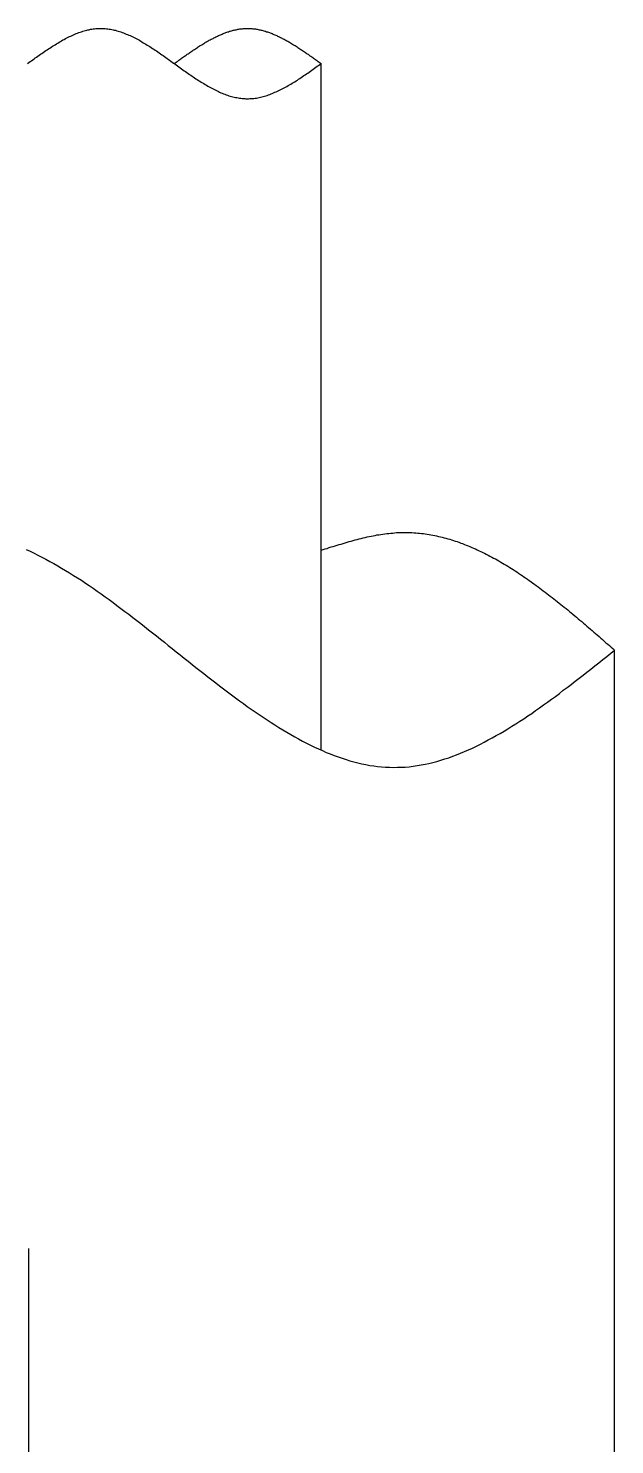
# Model space of a CAD drawing. Extents: x 443 to 1217, y -1921 to -677.
# Drawn here: x 478.27 to 481.51, y -988.54 to -980.7 of the extents above; entities that cross this region are included whole.
import ezdxf

# ---------------------------------------------------------------- set-up
doc = ezdxf.new("R2010")
doc.units = 0
doc.header["$MEASUREMENT"] = 0
doc.layers.add('5', color=7, linetype='CONTINUOUS')

msp = doc.modelspace()

# ---------------------------------------------------------------- linework, layer by layer
at = {"layer": '5', "color": 7}
for p, q in [((478.4815, -980.7532), (478.4888, -980.7488)), ((478.4888, -980.7488), (478.4961, -980.7455)), ((478.4961, -980.7455), (478.5034, -980.7423)), ((478.5034, -980.7423), (478.5107, -980.739)), ((478.5107, -980.739), (478.5179, -980.7357)), ((478.5179, -980.7357), (478.5252, -980.7324)), ((478.5252, -980.7324), (478.5325, -980.7292)), ((478.5325, -980.7292), (478.5398, -980.727)), ((478.5398, -980.727), (478.5471, -980.7237)), ((478.5471, -980.7237), (478.5543, -980.7215)), ((478.5543, -980.7215), (478.5616, -980.7183)), ((478.5616, -980.7183), (478.5689, -980.7161)), ((478.5689, -980.7161), (478.5762, -980.7139)), ((478.5762, -980.7139), (478.5834, -980.7117)), ((478.5834, -980.7117), (478.5907, -980.7106)), ((478.5907, -980.7106), (478.598, -980.7085)), ((478.598, -980.7085), (478.6053, -980.7074)), ((478.6053, -980.7074), (478.6126, -980.7052)), ((478.6126, -980.7052), (478.6198, -980.7041)), ((478.6198, -980.7041), (478.6271, -980.703)), ((478.6271, -980.703), (478.6344, -980.7019)), ((478.6344, -980.7019), (478.6417, -980.7008)), ((478.6417, -980.7008), (478.649, -980.7008)), ((478.649, -980.7008), (478.6562, -980.7008)), ((478.6562, -980.7008), (478.6635, -980.6998)), ((478.6635, -980.6998), (478.6708, -980.6998)), ((478.6708, -980.6998), (478.6781, -980.6998)), ((478.6781, -980.6998), (478.6854, -980.7008)), ((478.6854, -980.7008), (478.6926, -980.7008)), ((478.6926, -980.7008), (478.6999, -980.7019)), ((478.6999, -980.7019), (478.7072, -980.703)), ((478.7072, -980.703), (478.7145, -980.7041)), ((478.7145, -980.7041), (478.7217, -980.7052)), ((478.7217, -980.7052), (478.729, -980.7063)), ((478.729, -980.7063), (478.7363, -980.7074)), ((478.7363, -980.7074), (478.7436, -980.7096)), ((478.7436, -980.7096), (478.7509, -980.7106)), ((478.7509, -980.7106), (478.7581, -980.7128)), ((478.7581, -980.7128), (478.7654, -980.715)), ((478.7654, -980.715), (478.7727, -980.7172)), ((478.7727, -980.7172), (478.78, -980.7194)), ((478.78, -980.7194), (478.7873, -980.7226)), ((478.7873, -980.7226), (478.7945, -980.7248)), ((478.7945, -980.7248), (478.8018, -980.7281)), ((478.8018, -980.7281), (478.8091, -980.7314)), ((478.8091, -980.7314), (478.8164, -980.7335)), ((478.8164, -980.7335), (478.8237, -980.7368)), ((478.8237, -980.7368), (478.8309, -980.7401)), ((478.8309, -980.7401), (478.8382, -980.7433)), ((478.8382, -980.7433), (478.8455, -980.7477)), ((478.8455, -980.7477), (478.8528, -980.751)), ((478.8528, -980.751), (478.8601, -980.7542)), ((479.2943, -980.7521), (479.2994, -980.7499)), ((479.2994, -980.7499), (479.3046, -980.7466)), ((479.3046, -980.7466), (479.3096, -980.7444)), ((479.3096, -980.7444), (479.3147, -980.7423)), ((479.3147, -980.7423), (479.3198, -980.7401)), ((479.3198, -980.7401), (479.3249, -980.7379)), ((479.3249, -980.7379), (479.3301, -980.7357)), ((479.3301, -980.7357), (479.3352, -980.7335)), ((479.3352, -980.7335), (479.3402, -980.7314)), ((479.3402, -980.7314), (479.3453, -980.7292)), ((479.3453, -980.7292), (479.3505, -980.727)), ((479.3505, -980.727), (479.3556, -980.7248)), ((479.3556, -980.7248), (479.3607, -980.7226)), ((479.3607, -980.7226), (479.3658, -980.7215)), ((479.3658, -980.7215), (479.3708, -980.7194)), ((479.3708, -980.7194), (479.376, -980.7183)), ((479.376, -980.7183), (479.3811, -980.7161)), ((479.3811, -980.7161), (479.3862, -980.715)), ((479.3862, -980.715), (479.3913, -980.7128)), ((479.3913, -980.7128), (479.3964, -980.7117)), ((479.3964, -980.7117), (479.4015, -980.7106)), ((479.4015, -980.7106), (479.4066, -980.7096)), ((479.4066, -980.7096), (479.4117, -980.7085)), ((479.4117, -980.7085), (479.4168, -980.7074)), ((479.4168, -980.7074), (479.4219, -980.7063)), ((479.4219, -980.7063), (479.4271, -980.7052)), ((479.4271, -980.7052), (479.4321, -980.7041)), ((479.4321, -980.7041), (479.4372, -980.703)), ((479.4372, -980.703), (479.4423, -980.703)), ((479.4423, -980.703), (479.4474, -980.7019)), ((479.4474, -980.7019), (479.4526, -980.7019)), ((479.4526, -980.7019), (479.4577, -980.7008)), ((479.4577, -980.7008), (479.4628, -980.7008)), ((479.4628, -980.7008), (479.4678, -980.7008)), ((479.4678, -980.7008), (479.4729, -980.6998)), ((479.4729, -980.6998), (479.4781, -980.6998)), ((479.4781, -980.6998), (479.4832, -980.6998)), ((479.4832, -980.6998), (479.4883, -980.6998)), ((479.4883, -980.6998), (479.4934, -980.7008)), ((479.4934, -980.7008), (479.4985, -980.7008)), ((479.4985, -980.7008), (479.5036, -980.7008)), ((479.5036, -980.7008), (479.5087, -980.7019)), ((479.5087, -980.7019), (479.5138, -980.7019)), ((479.5138, -980.7019), (479.5189, -980.703)), ((479.5189, -980.703), (479.5241, -980.703)), ((479.5241, -980.703), (479.5291, -980.7041)), ((479.5291, -980.7041), (479.5342, -980.7052)), ((479.5342, -980.7052), (479.5393, -980.7063)), ((479.5393, -980.7063), (479.5444, -980.7074)), ((479.5444, -980.7074), (479.5496, -980.7085)), ((479.5496, -980.7085), (479.5547, -980.7096)), ((479.5547, -980.7096), (479.5597, -980.7106)), ((479.5597, -980.7106), (479.5648, -980.7117)), ((479.5648, -980.7117), (479.5699, -980.7128)), ((479.5699, -980.7128), (479.5751, -980.715)), ((479.5751, -980.715), (479.5802, -980.7161)), ((479.5802, -980.7161), (479.5853, -980.7183)), ((479.5853, -980.7183), (479.5903, -980.7194)), ((479.5903, -980.7194), (479.5954, -980.7215)), ((479.5954, -980.7215), (479.6006, -980.7226)), ((479.6006, -980.7226), (479.6057, -980.7248)), ((479.6057, -980.7248), (479.6108, -980.727)), ((479.6108, -980.727), (479.6159, -980.7292)), ((479.6159, -980.7292), (479.6209, -980.7314)), ((479.6209, -980.7314), (479.6261, -980.7335)), ((479.6261, -980.7335), (479.6312, -980.7357)), ((479.6312, -980.7357), (479.6363, -980.7379)), ((479.6363, -980.7379), (479.6414, -980.7401)), ((479.6414, -980.7401), (479.6466, -980.7423)), ((479.6466, -980.7423), (479.6516, -980.7444)), ((479.6516, -980.7444), (479.6567, -980.7466)), ((479.6567, -980.7466), (479.6618, -980.7499)), ((479.6618, -980.7499), (479.6669, -980.7521)), ((478.3505, -980.8327), (478.3578, -980.8284)), ((478.3578, -980.8284), (478.3651, -980.8229)), ((478.3651, -980.8229), (478.3724, -980.8185)), ((478.3724, -980.8185), (478.3796, -980.8131)), ((478.3796, -980.8131), (478.3869, -980.8087)), ((478.3869, -980.8087), (478.3942, -980.8033)), ((478.3942, -980.8033), (478.4015, -980.7989)), ((478.4015, -980.7989), (478.4087, -980.7946)), ((478.4087, -980.7946), (478.416, -980.7902)), ((478.416, -980.7902), (478.4233, -980.7858)), ((478.4233, -980.7858), (478.4306, -980.7815)), ((478.4306, -980.7815), (478.4379, -980.7771)), ((478.4379, -980.7771), (478.4451, -980.7728)), ((478.4451, -980.7728), (478.4524, -980.7684)), ((478.4524, -980.7684), (478.4597, -980.7641)), ((478.4597, -980.7641), (478.467, -980.7608)), ((478.467, -980.7608), (478.4743, -980.7564)), ((478.4743, -980.7564), (478.4815, -980.7532)), ((478.8601, -980.7542), (478.8673, -980.7586)), ((478.8673, -980.7586), (478.8746, -980.7619)), ((478.8746, -980.7619), (478.8819, -980.7662)), ((478.8819, -980.7662), (478.8892, -980.7706)), ((478.8892, -980.7706), (478.8964, -980.7749)), ((478.8964, -980.7749), (478.9037, -980.7793)), ((478.9037, -980.7793), (478.911, -980.7837)), ((478.911, -980.7837), (478.9183, -980.788)), ((478.9183, -980.788), (478.9256, -980.7924)), ((478.9256, -980.7924), (478.9328, -980.7967)), ((478.9328, -980.7967), (478.9401, -980.8011)), ((478.9401, -980.8011), (478.9474, -980.8066)), ((478.9474, -980.8066), (478.9547, -980.8109)), ((478.9547, -980.8109), (478.962, -980.8153)), ((478.962, -980.8153), (478.9692, -980.8207)), ((478.9692, -980.8207), (478.9765, -980.8251)), ((478.9765, -980.8251), (478.9838, -980.8305)), ((479.1616, -980.8338), (479.1667, -980.8294)), ((479.1667, -980.8294), (479.1718, -980.8262)), ((479.1718, -980.8262), (479.177, -980.8229)), ((479.177, -980.8229), (479.182, -980.8196)), ((479.182, -980.8196), (479.1871, -980.8164)), ((479.1871, -980.8164), (479.1922, -980.8131)), ((479.1922, -980.8131), (479.1973, -980.8098)), ((479.1973, -980.8098), (479.2025, -980.8055)), ((479.2025, -980.8055), (479.2076, -980.8022)), ((479.2076, -980.8022), (479.2126, -980.7989)), ((479.2126, -980.7989), (479.2177, -980.7957)), ((479.2177, -980.7957), (479.2228, -980.7935)), ((479.2228, -980.7935), (479.228, -980.7902)), ((479.228, -980.7902), (479.2331, -980.7869)), ((479.2331, -980.7869), (479.2382, -980.7837)), ((479.2382, -980.7837), (479.2432, -980.7804)), ((479.2432, -980.7804), (479.2483, -980.7771)), ((479.2483, -980.7771), (479.2535, -980.7749)), ((479.2535, -980.7749), (479.2586, -980.7717)), ((479.2586, -980.7717), (479.2637, -980.7684)), ((479.2637, -980.7684), (479.2688, -980.7662)), ((479.2688, -980.7662), (479.2739, -980.763)), ((479.2739, -980.763), (479.279, -980.7597)), ((479.279, -980.7597), (479.2841, -980.7575)), ((479.2841, -980.7575), (479.2892, -980.7553)), ((479.2892, -980.7553), (479.2943, -980.7521)), ((479.6669, -980.7521), (479.6721, -980.7553)), ((479.6721, -980.7553), (479.6772, -980.7575)), ((479.6772, -980.7575), (479.6823, -980.7597)), ((479.6823, -980.7597), (479.6873, -980.763)), ((479.6873, -980.763), (479.6924, -980.7662)), ((479.6924, -980.7662), (479.6976, -980.7684)), ((479.6976, -980.7684), (479.7027, -980.7717)), ((479.7027, -980.7717), (479.7078, -980.7749)), ((479.7078, -980.7749), (479.7129, -980.7771)), ((479.7129, -980.7771), (479.7179, -980.7804)), ((479.7179, -980.7804), (479.7231, -980.7837)), ((479.7231, -980.7837), (479.7282, -980.7869)), ((479.7282, -980.7869), (479.7333, -980.7902)), ((479.7333, -980.7902), (479.7384, -980.7935)), ((479.7384, -980.7935), (479.7436, -980.7957)), ((479.7436, -980.7957), (479.7486, -980.7989)), ((479.7486, -980.7989), (479.7537, -980.8022)), ((479.7537, -980.8022), (479.7588, -980.8055)), ((479.7588, -980.8055), (479.7639, -980.8098)), ((479.7639, -980.8098), (479.7691, -980.8131)), ((479.7691, -980.8131), (479.7742, -980.8164)), ((479.7742, -980.8164), (479.7792, -980.8196)), ((479.7792, -980.8196), (479.7843, -980.8229)), ((479.7843, -980.8229), (479.7894, -980.8262)), ((479.7894, -980.8262), (479.7946, -980.8294)), ((479.7946, -980.8294), (479.7997, -980.8338)), ((478.2632, -980.8948), (478.2704, -980.8894)), ((478.2704, -980.8894), (478.2777, -980.8839)), ((478.2777, -980.8839), (478.285, -980.8796)), ((478.285, -980.8796), (478.2923, -980.8741)), ((478.2923, -980.8741), (478.2996, -980.8687)), ((478.2996, -980.8687), (478.3068, -980.8632)), ((478.3068, -980.8632), (478.3141, -980.8589)), ((478.3141, -980.8589), (478.3214, -980.8534)), ((478.3214, -980.8534), (478.3287, -980.848)), ((478.3287, -980.848), (478.336, -980.8425)), ((478.336, -980.8425), (478.3432, -980.8382)), ((478.3432, -980.8382), (478.3505, -980.8327)), ((478.9838, -980.8305), (478.9911, -980.8349)), ((478.9911, -980.8349), (478.9984, -980.8403)), ((478.9984, -980.8403), (479.0056, -980.8458)), ((479.0056, -980.8458), (479.0129, -980.8501)), ((479.0129, -980.8501), (479.0202, -980.8556)), ((479.0202, -980.8556), (479.0275, -980.861)), ((479.0275, -980.861), (479.0348, -980.8665)), ((479.0348, -980.8665), (479.042, -980.8709)), ((479.042, -980.8709), (479.0493, -980.8763)), ((479.0493, -980.8763), (479.0566, -980.8818)), ((479.0566, -980.8818), (479.0639, -980.8872)), ((479.0639, -980.8872), (479.0711, -980.8927)), ((479.0711, -980.8927), (479.0784, -980.897)), ((479.0748, -980.8948), (479.08, -980.8916)), ((479.0784, -980.897), (479.0857, -980.9025)), ((479.08, -980.8916), (479.0851, -980.8872)), ((479.0851, -980.8872), (479.0901, -980.8839)), ((479.0857, -980.9025), (479.093, -980.9079)), ((479.0901, -980.8839), (479.0952, -980.8807)), ((479.093, -980.9079), (479.1003, -980.9134)), ((479.0952, -980.8807), (479.1003, -980.8763)), ((479.1003, -980.8763), (479.1055, -980.873)), ((479.1055, -980.873), (479.1106, -980.8687)), ((479.1106, -980.8687), (479.1157, -980.8654)), ((479.1157, -980.8654), (479.1207, -980.8621)), ((479.1207, -980.8621), (479.1258, -980.8578)), ((479.1258, -980.8578), (479.131, -980.8545)), ((479.131, -980.8545), (479.1361, -980.8512)), ((479.1361, -980.8512), (479.1412, -980.848)), ((479.1412, -980.848), (479.1463, -980.8436)), ((479.1463, -980.8436), (479.1513, -980.8403)), ((479.1513, -980.8403), (479.1565, -980.8371)), ((479.1565, -980.8371), (479.1616, -980.8338)), ((479.7997, -980.8338), (479.8048, -980.8371)), ((479.8048, -980.8371), (479.8098, -980.8403)), ((479.8098, -980.8403), (479.8149, -980.8436)), ((479.8149, -980.8436), (479.8201, -980.848)), ((479.8201, -980.848), (479.8252, -980.8512)), ((479.8252, -980.8512), (479.8303, -980.8545)), ((479.8303, -980.8545), (479.8354, -980.8578)), ((479.8354, -980.8578), (479.8404, -980.8621)), ((479.8404, -980.8621), (479.8456, -980.8654)), ((479.8456, -980.8654), (479.8507, -980.8687)), ((479.8507, -980.8687), (479.8558, -980.873)), ((479.8558, -980.873), (479.8609, -980.8763)), ((479.8609, -980.8763), (479.866, -980.8807)), ((479.8646, -980.9101), (479.8718, -980.9057)), ((479.866, -980.8807), (479.8712, -980.8839)), ((479.8712, -980.8839), (479.8762, -980.8872)), ((479.8718, -980.9057), (479.8791, -980.9003)), ((479.8762, -980.8872), (479.8813, -980.8916)), ((479.8791, -980.9003), (479.8864, -980.8948)), ((479.8813, -980.8916), (479.8864, -980.8948)), ((479.1003, -980.9134), (479.1075, -980.9188)), ((479.1075, -980.9188), (479.1148, -980.9232)), ((479.1148, -980.9232), (479.1221, -980.9286)), ((479.1221, -980.9286), (479.1294, -980.9341)), ((479.1294, -980.9341), (479.1367, -980.9395)), ((479.1367, -980.9395), (479.1439, -980.9439)), ((479.1439, -980.9439), (479.1512, -980.9493)), ((479.1512, -980.9493), (479.1585, -980.9548)), ((479.1585, -980.9548), (479.1658, -980.9591)), ((479.1658, -980.9591), (479.1731, -980.9646)), ((479.1731, -980.9646), (479.1803, -980.9689)), ((479.1803, -980.9689), (479.1876, -980.9744)), ((479.1876, -980.9744), (479.1949, -980.9787)), ((479.1949, -980.9787), (479.2022, -980.9831)), ((479.2022, -980.9831), (479.2094, -980.9886)), ((479.7481, -980.9907), (479.7554, -980.9864)), ((479.7554, -980.9864), (479.7627, -980.9809)), ((479.7627, -980.9809), (479.7699, -980.9766)), ((479.7699, -980.9766), (479.7772, -980.9711)), ((479.7772, -980.9711), (479.7845, -980.9668)), ((479.7845, -980.9668), (479.7918, -980.9613)), ((479.7918, -980.9613), (479.7991, -980.957)), ((479.7991, -980.957), (479.8063, -980.9515)), ((479.8063, -980.9515), (479.8136, -980.9471)), ((479.8136, -980.9471), (479.8209, -980.9417)), ((479.8209, -980.9417), (479.8282, -980.9362)), ((479.8282, -980.9362), (479.8354, -980.9308)), ((479.8354, -980.9308), (479.8427, -980.9264)), ((479.8427, -980.9264), (479.85, -980.921)), ((479.85, -980.921), (479.8573, -980.9155)), ((479.8573, -980.9155), (479.8646, -980.9101)), ((479.2094, -980.9886), (479.2167, -980.9929)), ((479.2167, -980.9929), (479.224, -980.9973)), ((479.224, -980.9973), (479.2313, -981.0016)), ((479.2313, -981.0016), (479.2386, -981.006)), ((479.2386, -981.006), (479.2458, -981.0104)), ((479.2458, -981.0104), (479.2531, -981.0147)), ((479.2531, -981.0147), (479.2604, -981.0191)), ((479.2604, -981.0191), (479.2677, -981.0234)), ((479.2677, -981.0234), (479.275, -981.0278)), ((479.275, -981.0278), (479.2822, -981.0311)), ((479.2822, -981.0311), (479.2895, -981.0354)), ((479.2895, -981.0354), (479.2968, -981.0387)), ((479.2968, -981.0387), (479.3041, -981.042)), ((479.3041, -981.042), (479.3114, -981.0463)), ((479.3114, -981.0463), (479.3186, -981.0496)), ((479.3186, -981.0496), (479.3259, -981.0529)), ((479.3259, -981.0529), (479.3332, -981.0561)), ((479.3332, -981.0561), (479.3405, -981.0583)), ((479.3405, -981.0583), (479.3478, -981.0616)), ((479.3478, -981.0616), (479.355, -981.0648)), ((479.355, -981.0648), (479.3623, -981.067)), ((479.6025, -981.0659), (479.6098, -981.0627)), ((479.6098, -981.0627), (479.6171, -981.0605)), ((479.6171, -981.0605), (479.6244, -981.0572)), ((479.6244, -981.0572), (479.6316, -981.0539)), ((479.6316, -981.0539), (479.6389, -981.0507)), ((479.6389, -981.0507), (479.6462, -981.0474)), ((479.6462, -981.0474), (479.6535, -981.0441)), ((479.6535, -981.0441), (479.6608, -981.0409)), ((479.6608, -981.0409), (479.668, -981.0365)), ((479.668, -981.0365), (479.6753, -981.0332)), ((479.6753, -981.0332), (479.6826, -981.0289)), ((479.6826, -981.0289), (479.6899, -981.0256)), ((479.6899, -981.0256), (479.6971, -981.0212)), ((479.6971, -981.0212), (479.7044, -981.0169)), ((479.7044, -981.0169), (479.7117, -981.0125)), ((479.7117, -981.0125), (479.719, -981.0082)), ((479.719, -981.0082), (479.7263, -981.0038)), ((479.7263, -981.0038), (479.7335, -980.9995)), ((479.7335, -980.9995), (479.7408, -980.9951)), ((479.7408, -980.9951), (479.7481, -980.9907)), ((479.3623, -981.067), (479.3696, -981.0692)), ((479.3696, -981.0692), (479.3769, -981.0725)), ((479.3769, -981.0725), (479.3841, -981.0747)), ((479.3841, -981.0747), (479.3914, -981.0768)), ((479.3914, -981.0768), (479.3987, -981.079)), ((479.3987, -981.079), (479.406, -981.0801)), ((479.406, -981.0801), (479.4133, -981.0823)), ((479.4133, -981.0823), (479.4205, -981.0834)), ((479.4205, -981.0834), (479.4278, -981.0845)), ((479.4278, -981.0845), (479.4351, -981.0855)), ((479.4351, -981.0855), (479.4424, -981.0866)), ((479.4424, -981.0866), (479.4497, -981.0877)), ((479.4497, -981.0877), (479.4569, -981.0888)), ((479.4569, -981.0888), (479.4642, -981.0888)), ((479.4642, -981.0888), (479.4715, -981.0899)), ((479.4715, -981.0899), (479.4788, -981.0899)), ((479.4788, -981.0899), (479.4861, -981.0899)), ((479.4861, -981.0899), (479.4933, -981.0888)), ((479.4933, -981.0888), (479.5006, -981.0888)), ((479.5006, -981.0888), (479.5079, -981.0888)), ((479.5079, -981.0888), (479.5152, -981.0877)), ((479.5152, -981.0877), (479.5224, -981.0866)), ((479.5224, -981.0866), (479.5297, -981.0855)), ((479.5297, -981.0855), (479.537, -981.0845)), ((479.537, -981.0845), (479.5443, -981.0823)), ((479.5443, -981.0823), (479.5516, -981.0812)), ((479.5516, -981.0812), (479.5588, -981.079)), ((479.5588, -981.079), (479.5661, -981.0779)), ((479.5661, -981.0779), (479.5734, -981.0757)), ((479.5734, -981.0757), (479.5807, -981.0736)), ((479.5807, -981.0736), (479.588, -981.0714)), ((479.588, -981.0714), (479.5952, -981.0681)), ((479.5952, -981.0681), (479.6025, -981.0659)), ((480.2609, -983.4952), (480.2717, -983.4941)), ((480.2717, -983.4941), (480.2825, -983.493)), ((480.2825, -983.493), (480.2933, -983.4919)), ((480.2933, -983.4919), (480.304, -983.4908)), ((480.304, -983.4908), (480.3147, -983.4908)), ((480.3147, -983.4908), (480.3254, -983.4908)), ((480.3254, -983.4908), (480.3361, -983.4897)), ((480.3361, -983.4897), (480.3468, -983.4897)), ((480.3468, -983.4897), (480.3575, -983.4897)), ((480.3575, -983.4897), (480.3681, -983.4897)), ((480.3681, -983.4897), (480.3787, -983.4908)), ((480.3787, -983.4908), (480.3893, -983.4908)), ((480.3893, -983.4908), (480.3998, -983.4919)), ((480.3998, -983.4919), (480.4104, -983.4919)), ((480.4104, -983.4919), (480.421, -983.493)), ((480.421, -983.493), (480.4316, -983.4941)), ((480.4316, -983.4941), (480.442, -983.4952)), ((479.9309, -983.5736), (479.942, -983.5704)), ((479.942, -983.5704), (479.9531, -983.5671)), ((479.9531, -983.5671), (479.9642, -983.5638)), ((479.9642, -983.5638), (479.9754, -983.5605)), ((479.9754, -983.5605), (479.9864, -983.5573)), ((479.9864, -983.5573), (479.9975, -983.554)), ((479.9975, -983.554), (480.0086, -983.5507)), ((480.0086, -983.5507), (480.0196, -983.5475)), ((480.0196, -983.5475), (480.0307, -983.5442)), ((480.0307, -983.5442), (480.0418, -983.5409)), ((480.0418, -983.5409), (480.0528, -983.5377)), ((480.0528, -983.5377), (480.064, -983.5344)), ((480.064, -983.5344), (480.075, -983.5311)), ((480.075, -983.5311), (480.086, -983.5289)), ((480.086, -983.5289), (480.097, -983.5257)), ((480.097, -983.5257), (480.108, -983.5235)), ((480.108, -983.5235), (480.119, -983.5202)), ((480.119, -983.5202), (480.13, -983.518)), ((480.13, -983.518), (480.141, -983.5148)), ((480.141, -983.5148), (480.152, -983.5126)), ((480.152, -983.5126), (480.1629, -983.5104)), ((480.1629, -983.5104), (480.1739, -983.5082)), ((480.1739, -983.5082), (480.1848, -983.5061)), ((480.1848, -983.5061), (480.1957, -983.5039)), ((480.1957, -983.5039), (480.2066, -983.5028)), ((480.2066, -983.5028), (480.2175, -983.5006)), ((480.2175, -983.5006), (480.2284, -983.4995)), ((480.2284, -983.4995), (480.2392, -983.4973)), ((480.2392, -983.4973), (480.2501, -983.4962)), ((480.2501, -983.4962), (480.2609, -983.4952)), ((480.442, -983.4952), (480.4525, -983.4962)), ((480.4525, -983.4962), (480.4629, -983.4984)), ((480.4629, -983.4984), (480.4734, -983.4995)), ((480.4734, -983.4995), (480.4839, -983.5017)), ((480.4839, -983.5017), (480.4943, -983.5028)), ((480.4943, -983.5028), (480.5047, -983.505)), ((480.5047, -983.505), (480.5151, -983.5071)), ((480.5151, -983.5071), (480.5255, -983.5093)), ((480.5255, -983.5093), (480.5359, -983.5115)), ((480.5359, -983.5115), (480.5462, -983.5137)), ((480.5462, -983.5137), (480.5566, -983.5169)), ((480.5566, -983.5169), (480.5668, -983.5191)), ((480.5668, -983.5191), (480.5772, -983.5224)), ((480.5772, -983.5224), (480.5874, -983.5246)), ((480.5874, -983.5246), (480.5978, -983.5278)), ((480.5978, -983.5278), (480.608, -983.5311)), ((480.608, -983.5311), (480.6182, -983.5344)), ((480.6182, -983.5344), (480.6284, -983.5377)), ((480.6284, -983.5377), (480.6386, -983.5409)), ((480.6386, -983.5409), (480.6489, -983.5442)), ((480.6489, -983.5442), (480.659, -983.5486)), ((480.659, -983.5486), (480.6691, -983.5518)), ((480.6691, -983.5518), (480.6794, -983.5562)), ((480.6794, -983.5562), (480.6895, -983.5595)), ((480.6895, -983.5595), (480.6997, -983.5638)), ((480.6997, -983.5638), (480.7097, -983.5682)), ((480.7097, -983.5682), (480.7198, -983.5725)), ((480.7198, -983.5725), (480.73, -983.5769)), ((478.2559, -983.5845), (478.2777, -983.5943)), ((478.2777, -983.5943), (478.2996, -983.6052)), ((478.2996, -983.6052), (478.3214, -983.615)), ((478.3214, -983.615), (478.3432, -983.627)), ((478.3432, -983.627), (478.3651, -983.6379)), ((478.3651, -983.6379), (478.3869, -983.6499)), ((478.3869, -983.6499), (478.4087, -983.6619)), ((479.8864, -983.5878), (479.8975, -983.5845)), ((479.8975, -983.5845), (479.9087, -983.5812)), ((479.9087, -983.5812), (479.9198, -983.578)), ((479.9198, -983.578), (479.9309, -983.5736)), ((480.73, -983.5769), (480.74, -983.5812)), ((480.74, -983.5812), (480.7501, -983.5856)), ((480.7501, -983.5856), (480.7601, -983.5911)), ((480.7601, -983.5911), (480.7702, -983.5954)), ((480.7702, -983.5954), (480.7802, -983.6009)), ((480.7802, -983.6009), (480.7902, -983.6052)), ((480.7902, -983.6052), (480.8002, -983.6107)), ((480.8002, -983.6107), (480.8102, -983.615)), ((480.8102, -983.615), (480.8202, -983.6205)), ((480.8202, -983.6205), (480.8302, -983.6259)), ((480.8302, -983.6259), (480.8401, -983.6314)), ((480.8401, -983.6314), (480.8501, -983.6368)), ((480.8501, -983.6368), (480.86, -983.6423)), ((480.86, -983.6423), (480.87, -983.6477)), ((480.87, -983.6477), (480.8799, -983.6543)), ((478.4087, -983.6619), (478.4306, -983.6739)), ((478.4306, -983.6739), (478.4524, -983.687)), ((478.4524, -983.687), (478.4743, -983.7)), ((478.4743, -983.7), (478.4961, -983.7131)), ((478.4961, -983.7131), (478.5179, -983.7273)), ((478.5179, -983.7273), (478.5398, -983.7404)), ((480.8799, -983.6543), (480.8897, -983.6597)), ((480.8897, -983.6597), (480.8996, -983.6652)), ((480.8996, -983.6652), (480.9096, -983.6717)), ((480.9096, -983.6717), (480.9195, -983.6772)), ((480.9195, -983.6772), (480.9293, -983.6837)), ((480.9293, -983.6837), (480.9392, -983.6902)), ((480.9392, -983.6902), (480.949, -983.6957)), ((480.949, -983.6957), (480.9588, -983.7022)), ((480.9588, -983.7022), (480.9686, -983.7088)), ((480.9686, -983.7088), (480.9785, -983.7153)), ((480.9785, -983.7153), (480.9884, -983.7218)), ((480.9884, -983.7218), (480.9982, -983.7284)), ((480.9982, -983.7284), (481.0079, -983.7349)), ((478.5398, -983.7404), (478.5616, -983.7545)), ((478.5616, -983.7545), (478.5834, -983.7698)), ((478.5834, -983.7698), (478.6053, -983.784)), ((478.6053, -983.784), (478.6271, -983.7992)), ((478.6271, -983.7992), (478.649, -983.8145)), ((481.0079, -983.7349), (481.0177, -983.7415)), ((481.0177, -983.7415), (481.0275, -983.7491)), ((481.0275, -983.7491), (481.0373, -983.7556)), ((481.0373, -983.7556), (481.047, -983.7622)), ((481.047, -983.7622), (481.0568, -983.7698)), ((481.0568, -983.7698), (481.0665, -983.7763)), ((481.0665, -983.7763), (481.0763, -983.784)), ((481.0763, -983.784), (481.086, -983.7905)), ((481.086, -983.7905), (481.0957, -983.7981)), ((481.0957, -983.7981), (481.1054, -983.8058)), ((481.1054, -983.8058), (481.1152, -983.8123)), ((478.649, -983.8145), (478.6708, -983.8297)), ((478.6708, -983.8297), (478.6926, -983.8461)), ((478.6926, -983.8461), (478.7145, -983.8613)), ((478.7145, -983.8613), (478.7363, -983.8777)), ((478.7363, -983.8777), (478.7581, -983.894)), ((481.1152, -983.8123), (481.1249, -983.8199)), ((481.1249, -983.8199), (481.1346, -983.8275)), ((481.1346, -983.8275), (481.1443, -983.8352)), ((481.1443, -983.8352), (481.1539, -983.8428)), ((481.1539, -983.8428), (481.1636, -983.8493)), ((481.1636, -983.8493), (481.1733, -983.857)), ((481.1733, -983.857), (481.183, -983.8646)), ((481.183, -983.8646), (481.1927, -983.8722)), ((481.1927, -983.8722), (481.2023, -983.881)), ((481.2023, -983.881), (481.212, -983.8886)), ((478.7581, -983.894), (478.78, -983.9104)), ((478.78, -983.9104), (478.8018, -983.9267)), ((478.8018, -983.9267), (478.8237, -983.9431)), ((478.8237, -983.9431), (478.8455, -983.9605)), ((478.8455, -983.9605), (478.8673, -983.9769)), ((481.212, -983.8886), (481.2216, -983.8962)), ((481.2216, -983.8962), (481.2313, -983.9038)), ((481.2313, -983.9038), (481.2409, -983.9115)), ((481.2409, -983.9115), (481.2506, -983.9191)), ((481.2506, -983.9191), (481.2602, -983.9278)), ((481.2602, -983.9278), (481.2699, -983.9354)), ((481.2699, -983.9354), (481.2794, -983.9431)), ((481.2794, -983.9431), (481.289, -983.9518)), ((481.289, -983.9518), (481.2986, -983.9594)), ((481.2986, -983.9594), (481.3083, -983.9681)), ((478.8673, -983.9769), (478.8892, -983.9943)), ((478.8892, -983.9943), (478.911, -984.0106)), ((478.911, -984.0106), (478.9328, -984.0281)), ((478.9328, -984.0281), (478.9547, -984.0455)), ((481.3083, -983.9681), (481.3179, -983.9758)), ((481.3179, -983.9758), (481.3275, -983.9834)), ((481.3275, -983.9834), (481.3371, -983.9921)), ((481.3371, -983.9921), (481.3467, -983.9997)), ((481.3467, -983.9997), (481.3563, -984.0085)), ((481.3563, -984.0085), (481.3659, -984.0161)), ((481.3659, -984.0161), (481.3755, -984.0248)), ((481.3755, -984.0248), (481.385, -984.0335)), ((481.385, -984.0335), (481.3946, -984.0412)), ((481.3946, -984.0412), (481.4042, -984.0499)), ((478.9547, -984.0455), (478.9765, -984.063)), ((478.9765, -984.063), (478.9984, -984.0804)), ((478.9984, -984.0804), (479.0202, -984.0978)), ((479.0202, -984.0978), (479.042, -984.1153)), ((479.042, -984.1153), (479.0639, -984.1327)), ((481.4042, -984.0499), (481.4138, -984.0575)), ((481.4138, -984.0575), (481.4234, -984.0662)), ((481.4234, -984.0662), (481.433, -984.0749)), ((481.433, -984.0749), (481.4426, -984.0826)), ((481.4426, -984.0826), (481.4522, -984.0913)), ((481.4522, -984.0913), (481.4618, -984.1)), ((481.4618, -984.1), (481.4714, -984.1076)), ((481.4714, -984.1076), (481.481, -984.1164)), ((481.481, -984.1164), (481.4905, -984.1251)), ((479.0639, -984.1327), (479.0857, -984.1501)), ((479.0857, -984.1501), (479.1075, -984.1676)), ((479.1075, -984.1676), (479.1294, -984.185)), ((479.1294, -984.185), (479.1512, -984.2024)), ((481.4223, -984.2112), (481.4441, -984.1937)), ((481.4441, -984.1937), (481.466, -984.1763)), ((481.466, -984.1763), (481.4878, -984.1589)), ((481.4878, -984.1589), (481.5096, -984.1414)), ((481.4905, -984.1251), (481.5, -984.1327)), ((481.5, -984.1327), (481.5096, -984.1414)), ((479.1512, -984.2024), (479.1731, -984.2199)), ((479.1731, -984.2199), (479.1949, -984.2373)), ((479.1949, -984.2373), (479.2167, -984.2548)), ((479.2167, -984.2548), (479.2386, -984.2711)), ((479.2386, -984.2711), (479.2604, -984.2885)), ((481.3349, -984.2798), (481.3568, -984.2624)), ((481.3568, -984.2624), (481.3786, -984.246)), ((481.3786, -984.246), (481.4005, -984.2286)), ((481.4005, -984.2286), (481.4223, -984.2112)), ((479.2604, -984.2885), (479.2822, -984.306)), ((479.2822, -984.306), (479.3041, -984.3223)), ((479.3041, -984.3223), (479.3259, -984.3398)), ((479.3259, -984.3398), (479.3478, -984.3561)), ((479.3478, -984.3561), (479.3696, -984.3725)), ((481.2258, -984.3637), (481.2476, -984.3474)), ((481.2476, -984.3474), (481.2694, -984.331)), ((481.2694, -984.331), (481.2913, -984.3136)), ((481.2913, -984.3136), (481.3131, -984.2973)), ((481.3131, -984.2973), (481.3349, -984.2798)), ((479.3696, -984.3725), (479.3914, -984.3888)), ((479.3914, -984.3888), (479.4133, -984.4052)), ((479.4133, -984.4052), (479.4351, -984.4215)), ((479.4351, -984.4215), (479.4569, -984.4368)), ((481.1166, -984.4444), (481.1384, -984.4291)), ((481.1384, -984.4291), (481.1602, -984.4128)), ((481.1602, -984.4128), (481.1821, -984.3975)), ((481.1821, -984.3975), (481.2039, -984.3812)), ((481.2039, -984.3812), (481.2258, -984.3637)), ((479.4569, -984.4368), (479.4788, -984.4531)), ((479.4788, -984.4531), (479.5006, -984.4684)), ((479.5006, -984.4684), (479.5224, -984.4836)), ((479.5224, -984.4836), (479.5443, -984.4978)), ((479.5443, -984.4978), (479.5661, -984.513)), ((479.5661, -984.513), (479.588, -984.5272)), ((481.0074, -984.5207), (481.0292, -984.5054)), ((481.0292, -984.5054), (481.0511, -984.4913)), ((481.0511, -984.4913), (481.0729, -984.476)), ((481.0729, -984.476), (481.0947, -984.4607)), ((481.0947, -984.4607), (481.1166, -984.4444)), ((479.588, -984.5272), (479.6098, -984.5414)), ((479.6098, -984.5414), (479.6316, -984.5556)), ((479.6316, -984.5556), (479.6535, -984.5697)), ((479.6535, -984.5697), (479.6753, -984.5828)), ((479.6753, -984.5828), (479.6971, -984.5959)), ((480.8764, -984.6024), (480.8982, -984.5893)), ((480.8982, -984.5893), (480.92, -984.5763)), ((480.92, -984.5763), (480.9419, -984.5621)), ((480.9419, -984.5621), (480.9637, -984.549)), ((480.9637, -984.549), (480.9855, -984.5348)), ((480.9855, -984.5348), (481.0074, -984.5207)), ((479.6971, -984.5959), (479.719, -984.609)), ((479.719, -984.609), (479.7408, -984.6209)), ((479.7408, -984.6209), (479.7627, -984.6329)), ((479.7627, -984.6329), (479.7845, -984.6449)), ((479.7845, -984.6449), (479.8063, -984.6558)), ((479.8063, -984.6558), (479.8282, -984.6667)), ((479.8282, -984.6667), (479.85, -984.6776)), ((480.7453, -984.6722), (480.7672, -984.6613)), ((480.7672, -984.6613), (480.789, -984.6504)), ((480.789, -984.6504), (480.8108, -984.6384)), ((480.8108, -984.6384), (480.8327, -984.6275)), ((480.8327, -984.6275), (480.8545, -984.6144)), ((480.8545, -984.6144), (480.8764, -984.6024)), ((479.85, -984.6776), (479.8718, -984.6874)), ((479.8718, -984.6874), (479.8937, -984.6972)), ((479.8937, -984.6972), (479.9155, -984.707)), ((479.9155, -984.707), (479.9374, -984.7158)), ((479.9374, -984.7158), (479.9592, -984.7245)), ((479.9592, -984.7245), (479.981, -984.7321)), ((479.981, -984.7321), (480.0029, -984.7397)), ((480.0029, -984.7397), (480.0247, -984.7474)), ((480.0247, -984.7474), (480.0465, -984.7539)), ((480.5488, -984.7506), (480.5706, -984.743)), ((480.5706, -984.743), (480.5925, -984.7365)), ((480.5925, -984.7365), (480.6143, -984.7288)), ((480.6143, -984.7288), (480.6361, -984.7201)), ((480.6361, -984.7201), (480.658, -984.7114)), ((480.658, -984.7114), (480.6798, -984.7027)), ((480.6798, -984.7027), (480.7017, -984.6929)), ((480.7017, -984.6929), (480.7235, -984.6831)), ((480.7235, -984.6831), (480.7453, -984.6722)), ((480.0465, -984.7539), (480.0684, -984.7594)), ((480.0684, -984.7594), (480.0902, -984.7648)), ((480.0902, -984.7648), (480.1121, -984.7702)), ((480.1121, -984.7702), (480.1339, -984.7746)), ((480.1339, -984.7746), (480.1557, -984.779)), ((480.1557, -984.779), (480.1776, -984.7822)), ((480.1776, -984.7822), (480.1994, -984.7855)), ((480.1994, -984.7855), (480.2212, -984.7877)), ((480.2212, -984.7877), (480.2431, -984.7888)), ((480.2431, -984.7888), (480.2649, -984.7899)), ((480.2649, -984.7899), (480.2868, -984.791)), ((480.2868, -984.791), (480.3086, -984.7899)), ((480.3086, -984.7899), (480.3304, -984.7899)), ((480.3304, -984.7899), (480.3523, -984.7888)), ((480.3523, -984.7888), (480.3741, -984.7866)), ((480.3741, -984.7866), (480.3959, -984.7833)), ((480.3959, -984.7833), (480.4178, -984.7801)), ((480.4178, -984.7801), (480.4396, -984.7768)), ((480.4396, -984.7768), (480.4614, -984.7724)), ((480.4614, -984.7724), (480.4833, -984.7681)), ((480.4833, -984.7681), (480.5051, -984.7626)), ((480.5051, -984.7626), (480.527, -984.7572)), ((480.527, -984.7572), (480.5488, -984.7506))]:
    msp.add_line(p, q, dxfattribs=at)
at = {"layer": '5', "linetype": 'Continuous'}
for p, q in [((479.8864, -984.6944), (479.8864, -980.8948)), ((481.5097, -996.3474), (481.5097, -984.1413))]:
    msp.add_line(p, q, dxfattribs=at)
at = {"layer": '5', "color": 7, "linetype": 'Continuous'}
msp.add_line((478.2683, -987.4534), (478.2683, -996.3225), dxfattribs=at)

doc.saveas('drawing.dxf')
